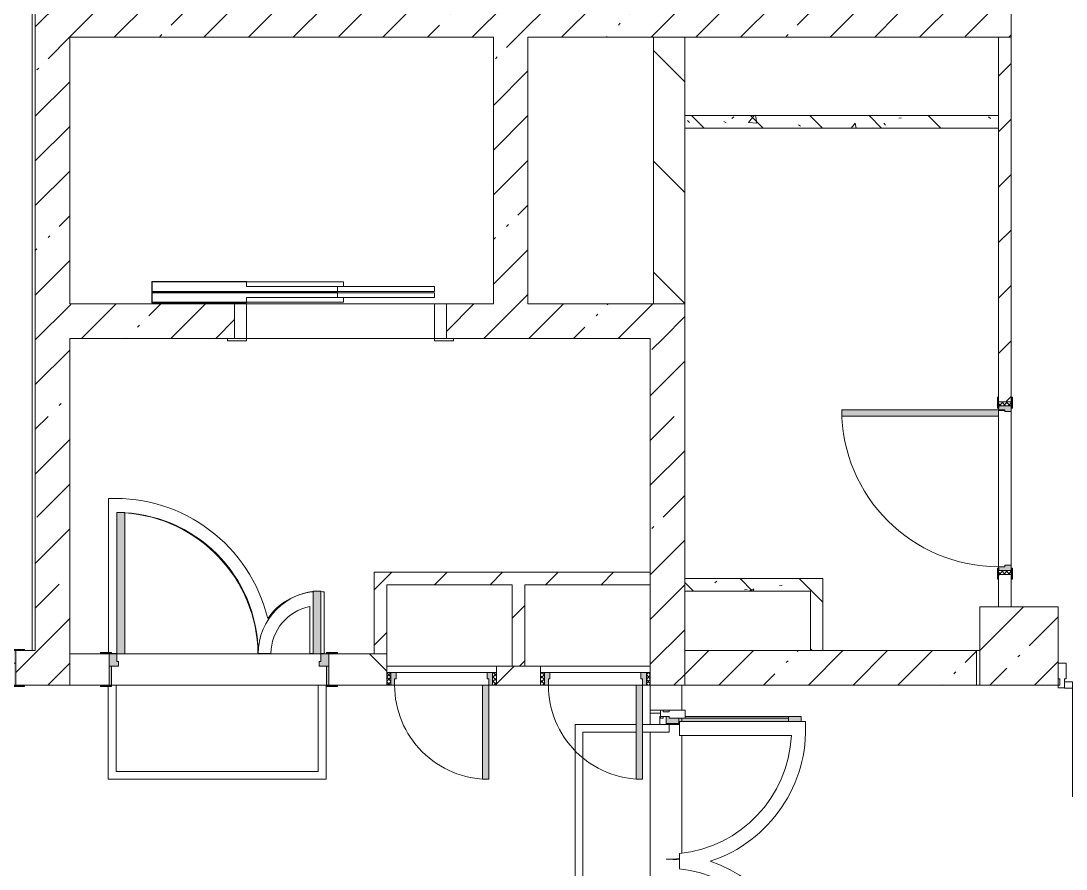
# Model space of a CAD drawing. Header units: millimetres. Extents: x -3245 to 186632, y -8553 to 29000.
# Drawn here: x 154110 to 160772, y 12227 to 17634 of the extents above; entities that cross this region are included whole.
import ezdxf

# ---------------------------------------------------------------- set-up
doc = ezdxf.new("R2010")
doc.units = ezdxf.units.MM
for name, color, linetype, lineweight, true_color in [('A-DETL-GENF-4', 7, 'Continuous', 5, 0xe2e2e2), ('A-DETL-GENF-5', 7, 'Continuous', 5, 0xaaaaaa), ('A-DOOR-2', 7, 'Continuous', 5, 0xaaaaaa), ('A-DOOR-3', 7, 'Continuous', 5, 0xe2e2e2), ('A-DOOR-FRAM-2', 7, 'Continuous', 5, 0xe2e2e2), ('A-DOOR-FRAM-3', 7, 'Continuous', 5, 0xaaaaaa), ('A-FLOR-2', 7, 'Continuous', 5, 0xaaaaaa), ('I-WALL-31', 7, 'Continuous', 5, 0x787878)]:
    doc.layers.add(name, color=color, linetype=linetype, lineweight=lineweight, true_color=true_color)
for name, color, linetype, lineweight in [('A-GLAZ-CWMG-4', 7, 'Continuous', 5), ('A-WALL', 7, 'Continuous', 9), ('I-WALL-29', 7, 'Continuous', 5), ('S-COLS-2', 7, 'Continuous', 5)]:
    doc.layers.add(name, color=color, linetype=linetype, lineweight=lineweight)
pattern_1 = [(45, (59622.45, 0), (-285.1231, 285.1231), []), (45, (59907.57, 0), (-285.1231, 285.1231), [504.031, -100.806, 16.764, -84.042])]
pattern_2 = [(135, (59622.45, 0), (-353.5534, -353.5534), [])]
pattern_3 = [(45, (59622.45, 0), (-176.7767, 176.7767), [])]
pattern_4 = [(135, (59622.45, 0), (-377.1708, -377.1708), [533.4, -88.9, 17.78, -88.9]), (135, (59622.45, 376.94), (-377.1708, -377.1708), []), (50, (59622.45, 0), (637.6445, -55.7866), [66.675, -733.425]), (355, (59622.45, 0), (-123.3494, 668.6992), [53.34, -586.74]), (100.451, (59675.6, -4.65), (514.299, 612.908), [56.665, -623.315]), (46.184, (59622.45, 177.8), (948.7764, -147.1497), [100.012, -1100.137]), (96.636, (59701.5, 165.5), (830.909, 865.997), [84.998, -934.973]), (351.184, (59622.45, 177.8), (830.918, 865.988), [80.01, -880.11]), (21, (59711.35, 133.35), (530.6506, -357.9283), [66.675, -733.425]), (326, (59711.35, 133.35), (216.308, 644.6585), [53.34, -586.74]), (71.451, (59755.6, 103.5), (746.9596, 286.7243), [56.665, -623.315]), (37.5, (59622.45, 0), (10.81053, 295.9426), [16.764, -562.864, 16.764, -578.866, -588.962]), (37.5, (59622.45, 0), (10.81053, 295.9426), [-1175.258, 16.764, -572.198]), (7.5, (59622.45, 0), (233.8692, 350.6318), [16.764, -322.834, 16.764, -549.529, -224.472]), (7.5, (59622.45, 0), (233.8692, 350.6318), [-905.891, 16.764, -207.708]), (327.5, (59424.2, 0), (474.5678, -20.0513), [16.764, -205.486, 16.764, -676.656, -920.115]), (327.5, (59424.2, 0), (474.5678, -20.0513), [-915.67, 16.764, -903.351]), (317.5, (59335.3, 0), (518.4522, 88.9934), [16.764, -272.161, 16.764, -443.738, -653.415]), (317.5, (59335.3, 0), (518.4522, 88.9934), [-749.427, 16.764, -636.651])]

# ---------------------------------------------------------------- blocks, each defined once
blk = doc.blocks.new('110_Дверь_СКБ_1Ст_Внутренняя1 - Д-3б_п_ 1100x2100h_много всего 2-32816779-2_4_1_птичка')
at = {"layer": 'A-DOOR-2'}
h = blk.add_hatch(dxfattribs=at)
h.set_pattern_fill('FP_159', color=256, style=0, pattern_type=2)
h.set_pattern_definition([(135, (1751.41, 104.685), (-14.14214, -14.14214), []), (225, (1751.41, 104.685), (14.14214, -14.14214), [])])
h.paths.add_polyline_path([(537.5, -40), (562.5, -40), (562.5, 40), (537.5, 40)])
at = {"layer": 'A-DOOR-3'}
h = blk.add_hatch(color=256, dxfattribs=at)
h.paths.add_polyline_path([(-512.5, 40), (-512.5, -40), (-477.5, -40), (-477.5, 0), (-487.5, 0), (-487.5, 40)])
h.paths.add_polyline_path([(502.5, 0), (502.5, -40), (537.5, -40), (537.5, 40), (512.5, 40), (512.5, 0)])
at = {"layer": 'A-DOOR-FRAM-2'}
for points in [[(472.5, 40), (512.5, 40), (512.5, 1040), (472.5, 1040)], [(-567.5, 40), (-497.5, 40), (-497.5, 48), (-567.5, 48)], [(522.5, 40), (592.5, 40), (592.5, 48), (522.5, 48)], [(-567.5, -48), (-497.5, -48), (-497.5, -40), (-567.5, -40)], [(522.5, -48), (592.5, -48), (592.5, -40), (522.5, -40)]]:
    blk.add_hatch(color=256, dxfattribs=at).paths.add_polyline_path(points)
at = {"layer": 'A-DOOR-FRAM-3'}
h = blk.add_hatch(dxfattribs=at)
h.set_pattern_fill('FP_160', color=256, style=0, pattern_type=2)
h.set_pattern_definition([(45, (-371.384, 104.685), (-14.1421, 14.1421), []), (135, (-371.384, 104.685), (-14.1421, -14.1421), [])])
h.paths.add_polyline_path([(-537.5, -40), (-512.5, -40), (-512.5, 40), (-537.5, 40)])
at = {"layer": 'A-DOOR-2'}
for p, q in [((512.5, 1040), (472.5, 1040)), ((472.5, 1040), (472.5, 40)), ((512.5, 40), (512.5, 1040)), ((472.5, 40), (512.5, 40))]:
    blk.add_line(p, q, dxfattribs=at)
blk.add_arc((512.5, 40), 1000, 90, 180, dxfattribs=at)
at = {"layer": 'A-DOOR-FRAM-3'}
for p, q in [((-497.5, 48), (-567.5, 48)), ((-567.5, 48), (-567.5, 40)), ((-567.5, 40), (-497.5, 40)), ((-512.5, 40), (-537.5, 40)), ((-537.5, 40), (-537.5, -40)), ((-487.5, 40), (-512.5, 40)), ((-512.5, 40), (-512.5, -40)), ((-512.5, -40), (-512.5, 40)), ((-497.5, 40), (-512.5, 40)), ((-512.5, 40), (-512.5, 39)), ((-512.5, 39), (-497.5, 39)), ((-497.5, 40), (-497.5, 48)), ((-497.5, 39), (-497.5, 40)), ((-487.5, 0), (-487.5, 40)), ((-477.5, 0), (-487.5, 0)), ((-477.5, -40), (-477.5, 0)), ((512.5, 0), (502.5, 0)), ((502.5, 0), (502.5, -40)), ((512.5, 40), (512.5, 0)), ((537.5, 40), (512.5, 40)), ((592.5, 48), (522.5, 48)), ((522.5, 48), (522.5, 40)), ((537.5, 40), (522.5, 40)), ((522.5, 40), (522.5, 39)), ((522.5, 40), (592.5, 40)), ((522.5, 39), (537.5, 39)), ((537.5, -40), (537.5, 40)), ((562.5, 40), (537.5, 40)), ((537.5, 40), (537.5, -40)), ((537.5, 39), (537.5, 40)), ((562.5, -40), (562.5, 40)), ((592.5, 40), (592.5, 48)), ((-497.5, -40), (-567.5, -40)), ((-567.5, -40), (-567.5, -48)), ((-567.5, -48), (-497.5, -48)), ((-537.5, -40), (-512.5, -40)), ((-497.5, -39), (-512.5, -39)), ((-512.5, -39), (-512.5, -40)), ((-512.5, -40), (-477.5, -40)), ((-512.5, -40), (-497.5, -40)), ((-497.5, -40), (-497.5, -39)), ((-497.5, -48), (-497.5, -40)), ((502.5, -40), (537.5, -40)), ((537.5, -39), (522.5, -39)), ((522.5, -39), (522.5, -40)), ((522.5, -40), (537.5, -40)), ((592.5, -40), (522.5, -40)), ((522.5, -40), (522.5, -48)), ((522.5, -48), (592.5, -48)), ((537.5, -40), (537.5, -39)), ((537.5, -40), (562.5, -40)), ((592.5, -48), (592.5, -40))]:
    blk.add_line(p, q, dxfattribs=at)
blk = doc.blocks.new('110_Дверь_СКБ_2Ст - Д-1_л_Лестничная клетка EIS60 2-32142534-2_4_1_птичка')
at = {"layer": 'A-DOOR-3'}
for points in [[(662.5, 110), (662.5, 1010), (612.5, 1010), (612.5, 110)], [(-587.5, 510), (-637.5, 510), (-637.5, 110), (-587.5, 110), (-587.5, 433.2)], [(712.5, 30), (697.5, 30), (697.5, -110), (712.5, -110), (712.5, -30.6)]]:
    blk.add_hatch(color=256, dxfattribs=at).paths.add_polyline_path(points)
h = blk.add_hatch(color=256, dxfattribs=at)
h.paths.add_polyline_path([(712.5, 110), (662.5, 110), (662.5, 60), (652.5, 60), (652.5, 30), (712.5, 30)])
h.paths.add_polyline_path([(-627.5, 30), (-627.5, 60), (-637.5, 60), (-637.5, 110), (-687.5, 110), (-687.5, 30)])
at = {"layer": 'A-DOOR-FRAM-2'}
for points in [[(-672.5, 110), (-672.5, 118), (-742.5, 118), (-742.5, 110)], [(767.5, 110), (767.5, 118), (697.5, 118), (697.5, 110)], [(-672.5, 30), (-687.5, 30), (-687.5, -110), (-672.5, -110), (-672.5, -30.6)], [(-672.5, -110), (-742.5, -110), (-742.5, -118), (-672.5, -118)], [(767.5, -118), (767.5, -110), (697.5, -110), (697.5, -118)]]:
    blk.add_hatch(color=256, dxfattribs=at).paths.add_polyline_path(points)
at = {"layer": 'A-DOOR-2'}
for p, q in [((662.5, 1010), (612.5, 1010)), ((612.5, 1010), (612.5, 110)), ((662.5, 110), (662.5, 1010)), ((-637.5, 510), (-637.5, 110)), ((-587.5, 510), (-637.5, 510)), ((-587.5, 110), (-587.5, 510)), ((-637.5, 110), (-587.5, 110)), ((612.5, 110), (662.5, 110))]:
    blk.add_line(p, q, dxfattribs=at)
for centre, radius, start, end in [((662.5, 110), 900, 90, 180), ((-637.5, 110), 400, 360, 90)]:
    blk.add_arc(centre, radius, start, end, dxfattribs=at)
at = {"layer": 'A-DOOR-FRAM-3'}
for p, q in [((-672.5, 118), (-742.5, 118)), ((-742.5, 118), (-742.5, 110)), ((-742.5, 110), (-672.5, 110)), ((-637.5, 110), (-687.5, 110)), ((-687.5, 110), (-687.5, 30)), ((-672.5, 110), (-672.5, 118)), ((-637.5, 60), (-637.5, 110)), ((662.5, 110), (662.5, 60)), ((712.5, 110), (662.5, 110)), ((767.5, 118), (697.5, 118)), ((697.5, 118), (697.5, 110)), ((697.5, 110), (767.5, 110)), ((712.5, 30), (712.5, 110)), ((767.5, 110), (767.5, 118)), ((-687.5, 30), (-627.5, 30)), ((-672.5, 30), (-687.5, 30)), ((-687.5, 30), (-687.5, -110)), ((-672.5, -110), (-672.5, 30)), ((-627.5, 60), (-637.5, 60)), ((-627.5, 30), (-627.5, 60)), ((662.5, 60), (652.5, 60)), ((652.5, 60), (652.5, 30)), ((652.5, 30), (712.5, 30)), ((712.5, 30), (697.5, 30)), ((697.5, 30), (697.5, -110)), ((712.5, -110), (712.5, 30)), ((-672.5, -110), (-742.5, -110)), ((-742.5, -110), (-742.5, -118)), ((-742.5, -118), (-672.5, -118)), ((-687.5, -110), (-672.5, -110)), ((-672.5, -118), (-672.5, -110)), ((697.5, -110), (712.5, -110)), ((767.5, -110), (697.5, -110)), ((697.5, -110), (697.5, -118)), ((697.5, -118), (767.5, -118)), ((767.5, -118), (767.5, -110))]:
    blk.add_line(p, q, dxfattribs=at)
blk = doc.blocks.new('110_Дверь_СКБ_2Ст - Д-3а 1450x2100h_Лестничная клетка из коридора-32352288-2_4_1_птичка')
at = {"layer": 'A-DOOR-3'}
for points in [[(-587.5, 100), (-587.5, 1000), (-637.5, 1000), (-637.5, 100)], [(662.5, 100), (662.5, 500), (612.5, 500), (612.5, 100)], [(712.5, -100), (712.5, 20), (697.5, 20), (697.5, -100)]]:
    blk.add_hatch(color=256, dxfattribs=at).paths.add_polyline_path(points)
h = blk.add_hatch(color=256, dxfattribs=at)
h.paths.add_polyline_path([(-627.5, 20), (-627.5, 50), (-637.5, 50), (-637.5, 100), (-687.5, 100), (-687.5, 20)])
h.paths.add_polyline_path([(712.5, 20), (712.5, 100), (662.5, 100), (662.5, 50), (652.5, 50), (652.5, 20)])
at = {"layer": 'A-DOOR-FRAM-2'}
for points in [[(-672.5, 100), (-672.5, 108), (-742.5, 108), (-742.5, 100)], [(767.5, 100), (767.5, 108), (697.5, 108), (697.5, 100)], [(-672.5, -100), (-672.5, 20), (-687.5, 20), (-687.5, -100)], [(-672.5, -108), (-672.5, -100), (-742.5, -100), (-742.5, -108)], [(767.5, -108), (767.5, -100), (697.5, -100), (697.5, -108)]]:
    blk.add_hatch(color=256, dxfattribs=at).paths.add_polyline_path(points)
at = {"layer": 'A-DOOR-2'}
for p, q in [((-637.5, 1000), (-637.5, 100)), ((-587.5, 1000), (-637.5, 1000)), ((-587.5, 100), (-587.5, 1000)), ((662.5, 500), (612.5, 500)), ((612.5, 500), (612.5, 100)), ((662.5, 100), (662.5, 500)), ((-637.5, 100), (-587.5, 100)), ((612.5, 100), (662.5, 100))]:
    blk.add_line(p, q, dxfattribs=at)
for centre, radius, start, end in [((-637.5, 100), 900, 0, 90), ((662.5, 100), 400, 90, 180)]:
    blk.add_arc(centre, radius, start, end, dxfattribs=at)
at = {"layer": 'A-DOOR-FRAM-3'}
for p, q in [((-672.5, 108), (-742.5, 108)), ((-742.5, 108), (-742.5, 100)), ((-742.5, 100), (-672.5, 100)), ((-637.5, 100), (-687.5, 100)), ((-687.5, 100), (-687.5, 20)), ((-672.5, 100), (-672.5, 108)), ((-637.5, 50), (-637.5, 100)), ((662.5, 100), (662.5, 50)), ((712.5, 100), (662.5, 100)), ((767.5, 108), (697.5, 108)), ((697.5, 108), (697.5, 100)), ((697.5, 100), (767.5, 100)), ((712.5, 20), (712.5, 100)), ((767.5, 100), (767.5, 108)), ((-687.5, 20), (-627.5, 20)), ((-672.5, 20), (-687.5, 20)), ((-687.5, 20), (-687.5, -100)), ((-672.5, -100), (-672.5, 20)), ((-627.5, 50), (-637.5, 50)), ((-627.5, 20), (-627.5, 50)), ((662.5, 50), (652.5, 50)), ((652.5, 50), (652.5, 20)), ((652.5, 20), (712.5, 20)), ((712.5, 20), (697.5, 20)), ((697.5, 20), (697.5, -100)), ((712.5, -100), (712.5, 20)), ((-672.5, -100), (-742.5, -100)), ((-742.5, -100), (-742.5, -108)), ((-742.5, -108), (-672.5, -108)), ((-687.5, -100), (-672.5, -100)), ((-672.5, -108), (-672.5, -100)), ((697.5, -100), (712.5, -100)), ((767.5, -100), (697.5, -100)), ((697.5, -100), (697.5, -108)), ((697.5, -108), (767.5, -108)), ((767.5, -108), (767.5, -100))]:
    blk.add_line(p, q, dxfattribs=at)
blk = doc.blocks.new('110_Дверь_СКБ_1Ст - д-18 700x2100h_Технический шкаф ЭОМ и СС-23698042-2_4_1_птичка')
at = {"layer": 'A-DOOR-2'}
h = blk.add_hatch(dxfattribs=at)
h.set_pattern_fill('FP_190', color=256, style=0, pattern_type=2)
h.set_pattern_definition([(135, (1951.41, 124.685), (-14.14214, -14.14214), []), (225, (1951.41, 124.685), (14.14214, -14.14214), [])])
h.paths.add_polyline_path([(362.5, 60), (337.5, 60), (337.5, -20), (362.5, -20)])
at = {"layer": 'A-DOOR-3'}
h = blk.add_hatch(color=256, dxfattribs=at)
h.paths.add_polyline_path([(312.5, 60), (312.5, 20), (302.5, 20), (302.5, -20), (337.5, -20), (337.5, 60)])
h.paths.add_polyline_path([(-287.5, 60), (-312.5, 60), (-312.5, -20), (-277.5, -20), (-277.5, 20), (-287.5, 20)])
at = {"layer": 'A-DOOR-FRAM-2'}
blk.add_hatch(color=256, dxfattribs=at).paths.add_polyline_path([(-247.5, 660), (-287.5, 660), (-287.5, 60), (-247.5, 60), (-247.5, 503.6)])
at = {"layer": 'A-DOOR-FRAM-3'}
h = blk.add_hatch(dxfattribs=at)
h.set_pattern_fill('FP_191', color=256, style=0, pattern_type=2)
h.set_pattern_definition([(45, (-171.384, 124.685), (-14.1421, 14.1421), []), (135, (-171.384, 124.685), (-14.1421, -14.1421), [])])
h.paths.add_polyline_path([(-312.5, 60), (-337.5, 60), (-337.5, -20), (-312.5, -20)])
at = {"layer": 'A-DOOR-2'}
for p, q in [((-287.5, 660), (-287.5, 60)), ((-247.5, 660), (-287.5, 660)), ((-247.5, 60), (-247.5, 660)), ((-287.5, 60), (-247.5, 60))]:
    blk.add_line(p, q, dxfattribs=at)
blk.add_arc((-287.5, 60), 600, 360, 90, dxfattribs=at)
at = {"layer": 'A-DOOR-FRAM-3'}
for p, q in [((-312.5, 60), (-337.5, 60)), ((-337.5, 60), (-337.5, -20)), ((-287.5, 60), (-312.5, 60)), ((-312.5, 60), (-312.5, -20)), ((-312.5, -20), (-312.5, 60)), ((-287.5, 20), (-287.5, 60)), ((-277.5, 20), (-287.5, 20)), ((-277.5, -20), (-277.5, 20)), ((-247.5, 60), (312.5, 60)), ((312.5, 20), (302.5, 20)), ((302.5, 20), (302.5, -20)), ((312.5, 60), (312.5, 20)), ((337.5, 60), (312.5, 60)), ((337.5, -20), (337.5, 60)), ((362.5, 60), (337.5, 60)), ((337.5, 60), (337.5, -20)), ((362.5, -20), (362.5, 60)), ((-337.5, -20), (-312.5, -20)), ((-312.5, -20), (-277.5, -20)), ((302.5, -20), (-277.5, -20)), ((302.5, -20), (337.5, -20)), ((337.5, -20), (362.5, -20))]:
    blk.add_line(p, q, dxfattribs=at)
blk = doc.blocks.new('BSC_Колонна _Прямоугольная - 500х500-17857564-2_4_1_птичка')
at = {"layer": 'S-COLS-2'}
h = blk.add_hatch(dxfattribs=at)
h.set_pattern_fill('FP_221', color=256, style=0, pattern_type=2)
h.set_pattern_definition([(45, (-100850, -13650), (-285.1231, 285.1231), []), (45, (-100564.88, -13650), (-285.1231, 285.1231), [504.031, -100.806, 16.764, -84.042])])
h.paths.add_polyline_path([(-250, -250), (250, -250), (250, 250), (-250, 250), (-250, -115.2)])
for p, q in [((250, 250), (-250, 250)), ((-250, 250), (-250, -250)), ((250, -250), (250, 250)), ((-250, -250), (250, -250))]:
    blk.add_line(p, q, dxfattribs=at)
blk = doc.blocks.new('DOR_Дверь лифта - 1350х2050h-19118285-2_4_1_птичка')
at = {"layer": 'A-DOOR-2'}
for p, q in [((-600, 125), (-720, 125)), ((-720, 125), (-720, 110)), ((-720, 110), (-600, 110)), ((-675, 110), (-675, -110)), ((-600, 110), (-675, 110)), ((-600, 110), (-600, 125)), ((600, 110), (-600, 110)), ((-600, 110), (-600, -110)), ((720, 125), (600, 125)), ((600, 125), (600, 110)), ((600, -110), (600, 110)), ((675, 110), (600, 110)), ((600, 110), (720, 110)), ((675, -110), (675, 110)), ((720, 110), (720, 125)), ((-675, -110), (-600, -110)), ((-600, -110), (600, -110)), ((-20, -120), (-20, -150)), ((600, -120), (-20, -120)), ((600, -110), (675, -110)), ((600, -150), (600, -120)), ((-600, -150), (-600, -180)), ((20, -150), (-600, -150)), ((-600, -180), (20, -180)), ((-600, -190), (-600, -220)), ((20, -190), (-600, -190)), ((-20, -150), (600, -150)), ((20, -180), (20, -150)), ((20, -220), (20, -190)), ((-600, -220), (20, -220)), ((-20, -220), (-20, -250)), ((600, -220), (-20, -220)), ((-20, -250), (600, -250)), ((600, -250), (600, -220))]:
    blk.add_line(p, q, dxfattribs=at)
at = {"layer": 'A-DOOR-FRAM-3'}
for p, q in [((600, -117), (600, -120)), ((1203, -117), (600, -117)), ((600, -120), (1200, -120)), ((1200, -120), (1200, -180)), ((1203, -183), (1203, -117)), ((1200, -180), (20, -180)), ((20, -180), (20, -183)), ((20, -183), (1203, -183)), ((1203, -187), (20, -187)), ((20, -187), (20, -190)), ((20, -190), (1200, -190)), ((1200, -190), (1200, -250)), ((1203, -253), (1203, -187)), ((600, -250), (600, -253)), ((1200, -250), (600, -250)), ((600, -253), (1203, -253))]:
    blk.add_line(p, q, dxfattribs=at)
blk = doc.blocks.new('Дверь_Витражная_остекление_ - ВВ-7 остекление-32349468-2_4_1_птичка')
at = {"layer": 'A-DETL-GENF-4'}
for points in [[(-860, -106.8), (-860, -880), (-837.2, -880), (-837.2, -106.8), (-815, -106.8), (-815, -20), (-860, -20)], [(865, -103.8), (877.8, -103.8), (877.8, -880), (910, -880), (910, -140), (900, -140), (900, -40), (910, -40), (910, -20), (865, -20)]]:
    blk.add_hatch(color=256, dxfattribs=at).paths.add_polyline_path(points)
at = {"layer": 'A-DETL-GENF-5'}
for p, q in [((-815, -20), (-860, -20)), ((-860, -880), (-860, -20)), ((-815, -20), (-860, -20)), ((-860, -20), (-860, -880)), ((-815, -106.8), (-815, -20)), ((-815, -106.8), (-815, -20)), ((865, -103.8), (865, -20)), ((865, -20), (865, -103.8)), ((-860, -100), (-815, -100)), ((-850, -800), (-850, -100)), ((-806, -106.8), (-806, -100)), ((900, -100), (865, -100)), ((900, -800), (900, -140)), ((910, -880), (910, -140)), ((910, -880), (910, -140)), ((-860, -800), (-837.2, -800)), ((910, -800), (877.8, -800)), ((-860, -880), (-837.2, -880)), ((-860, -880), (-837.2, -880)), ((910, -880), (877.8, -880)), ((877.8, -880), (910, -880))]:
    blk.add_line(p, q, dxfattribs=at)
at = {"layer": 'A-DOOR-2'}
for p, q in [((-910, 20), (-860, 20)), ((-910, -20), (-910, 20)), ((-860, 20), (-860, -20)), ((860, 20), (910, 20)), ((860, -20), (860, 20)), ((910, 20), (910, -20)), ((-860, -20), (-910, -20)), ((-860, -880), (-860, -20)), ((910, -20), (860, -20)), ((860, -103.8), (860, -39))]:
    blk.add_line(p, q, dxfattribs=at)
for centre, start, end in [((-860, -20), 354.22155, 0), ((860, -20), 180, 185.77845), ((-860, -20), 270, 271.54729)]:
    blk.add_arc(centre, 860, start, end, dxfattribs=at)
blk = doc.blocks.new('Прямоугольный импост - Импост структурный с накладкой - 160мм Темный-32348142-2_4_1_птичка')
at = {"layer": 'A-GLAZ-CWMG-4'}
for p, q in [((0, 17), (-50, 17)), ((-50, 17), (-50, 0)), ((-50, 0), (-40, 0)), ((-40, 0), (-40, -40)), ((-10, -40), (-10, 0)), ((-10, 0), (0, 0)), ((0, 0), (0, 17)), ((-40, -40), (-50, -40)), ((-50, -40), (-50, -140)), ((0, -40), (-10, -40)), ((0, -140), (0, -40)), ((-50, -140), (0, -140))]:
    blk.add_line(p, q, dxfattribs=at)
blk = doc.blocks.new('Дверь_Витражная_остекление_ - ВВ-22-32429667-2_4_1_птичка')
at = {"layer": 'A-DETL-GENF-4'}
for points in [[(-642.5, -710), (-642.5, -20), (-687.5, -20), (-687.5, -710)], [(737.5, -705), (737.5, -20), (692.5, -20), (692.5, -705)]]:
    blk.add_hatch(color=256, dxfattribs=at).paths.add_polyline_path(points)
at = {"layer": 'A-DETL-GENF-5'}
for p, q in [((-642.5, -20), (-687.5, -20)), ((-687.5, -710), (-687.5, -20)), ((-642.5, -20), (-687.5, -20)), ((-687.5, -20), (-687.5, -710)), ((-642.5, -710), (-642.5, -20)), ((-642.5, -710), (-642.5, -20)), ((692.5, -705), (692.5, -20)), ((692.5, -20), (692.5, -705)), ((737.5, -705), (737.5, -20)), ((737.5, -705), (737.5, -20)), ((-687.5, -100), (-642.5, -100)), ((-677.5, -630), (-677.5, -100)), ((-633.5, -630), (-633.5, -100)), ((683.5, -625), (683.5, -100)), ((737.5, -100), (692.5, -100)), ((727.5, -625), (727.5, -100)), ((-687.5, -630), (-642.5, -630)), ((737.5, -625), (692.5, -625)), ((-687.5, -710), (-642.5, -710)), ((-687.5, -710), (-642.5, -710)), ((737.5, -705), (692.5, -705)), ((692.5, -705), (737.5, -705))]:
    blk.add_line(p, q, dxfattribs=at)
at = {"layer": 'A-DOOR-2'}
for p, q in [((-737.5, 20), (-687.5, 20)), ((-737.5, -20), (-737.5, 20)), ((-687.5, 20), (-687.5, -20)), ((687.5, 20), (737.5, 20)), ((687.5, -20), (687.5, 20)), ((737.5, 20), (737.5, -20)), ((-687.5, -20), (-737.5, -20)), ((-687.5, -710), (-687.5, -20)), ((687.5, -705), (687.5, -20)), ((737.5, -20), (687.5, -20))]:
    blk.add_line(p, q, dxfattribs=at)
for centre, radius, start, end in [((-687.5, -20), 690, 270, 0), ((687.5, -20), 685, 180, 270)]:
    blk.add_arc(centre, radius, start, end, dxfattribs=at)
blk = doc.blocks.new('Прямоугольный импост - Импост структурный с накладкой - 160мм Темный-V262-2_4_1_птичка')
at = {"layer": 'A-GLAZ-CWMG-4'}
for p, q in [((0, 17), (-40, 17)), ((-10, -40), (-10, 0)), ((-10, 0), (0, 0)), ((0, 0), (0, 17)), ((-40, -40), (-50, -40)), ((-50, -40), (-50, -140)), ((-40, -20), (-40, -40)), ((0, -40), (-10, -40)), ((-50, -140), (0, -140))]:
    blk.add_line(p, q, dxfattribs=at)

msp = doc.modelspace()

# ---------------------------------------------------------------- hatches: boundary and pattern name
at = {"layer": 'I-WALL-29'}
h = msp.add_hatch(dxfattribs=at)
h.set_pattern_fill('FP_131', color=256, style=0, pattern_type=2)
h.set_pattern_definition(pattern_1)
h.paths.add_polyline_path([(158142.4, 17530), (160422.4, 17530), (160422.4, 17750), (154202.4, 17750), (154202.4, 17530), (157342.4, 17530)])
h = msp.add_hatch(dxfattribs=at)
h.set_pattern_fill('FP_131', color=256, style=0, pattern_type=2)
h.set_pattern_definition(pattern_1)
h.paths.add_polyline_path([(154422.4, 13620), (154422.4, 17530), (154202.4, 17530), (154202.4, 13620)])
h = msp.add_hatch(dxfattribs=at)
h.set_pattern_fill('FP_131', color=256, style=0, pattern_type=2)
h.set_pattern_definition(pattern_1)
h.paths.add_polyline_path([(157342.4, 15830), (157342.4, 17530), (157122.4, 17530), (157122.4, 15830)])
h = msp.add_hatch(dxfattribs=at)
h.set_pattern_fill('FP_134', color=256, style=0, pattern_type=2)
h.set_pattern_definition(pattern_2)
h.paths.add_polyline_path([(158342.4, 15830), (158342.4, 17530), (158142.4, 17530), (158142.4, 15830)])
h = msp.add_hatch(dxfattribs=at)
h.set_pattern_fill('FP_135', color=256, style=0, pattern_type=2)
h.set_pattern_definition(pattern_3)
h.paths.add_polyline_path([(160369.6, 13900), (160422.4, 13900), (160422.4, 14105), (160342.4, 14105), (160342.4, 13900)])
h.paths.add_polyline_path([(160422.4, 15205), (160422.4, 17530), (160342.4, 17530), (160342.4, 15205)])
h = msp.add_hatch(dxfattribs=at)
h.set_pattern_fill('FP_131', color=256, style=0, pattern_type=2)
h.set_pattern_definition(pattern_1)
h.paths.add_polyline_path([(154422.4, 15610), (155472.4, 15610), (155472.4, 15830), (154422.4, 15830)])
h.paths.add_polyline_path([(158122.4, 15610), (158342.4, 15610), (158342.4, 15830), (156822.4, 15830), (156822.4, 15610)])
h = msp.add_hatch(dxfattribs=at)
h.set_pattern_fill('FP_131', color=256, style=0, pattern_type=2)
h.set_pattern_definition(pattern_1)
h.paths.add_polyline_path([(158122.4, 13400), (158342.4, 13400), (158342.4, 15610), (158122.4, 15610), (158122.4, 13480)])
h = msp.add_hatch(dxfattribs=at)
h.set_pattern_fill('FP_135', color=256, style=0, pattern_type=2)
h.set_pattern_definition(pattern_3)
h.paths.add_polyline_path([(156442.4, 13600), (156442.4, 14120), (156362.4, 14120), (156362.4, 13600)])
h = msp.add_hatch(dxfattribs=at)
h.set_pattern_fill('FP_135', color=256, style=0, pattern_type=2)
h.set_pattern_definition(pattern_3)
h.paths.add_polyline_path([(157322.4, 14040), (158122.4, 14040), (158122.4, 14120), (156442.4, 14120), (156442.4, 14040), (157242.4, 14040)])
h = msp.add_hatch(dxfattribs=at)
h.set_pattern_fill('FP_135', color=256, style=0, pattern_type=2)
h.set_pattern_definition(pattern_3)
h.paths.add_polyline_path([(157322.4, 13520), (157322.4, 14040), (157242.4, 14040), (157242.4, 13520)])
h = msp.add_hatch(dxfattribs=at)
h.set_pattern_fill('FP_131', color=256, style=0, pattern_type=2)
h.set_pattern_definition(pattern_1)
h.paths.add_polyline_path([(154132.4, 13400), (154422.4, 13400), (154422.4, 13620), (154077.4, 13620), (154077.4, 13400)])
h.paths.add_polyline_path([(152652.4, 13400), (152677.4, 13400), (152677.4, 13620), (152652.4, 13620), (152652.4, 13534.8)])
h = msp.add_hatch(dxfattribs=at)
h.set_pattern_fill('FP_134', color=256, style=0, pattern_type=2)
h.set_pattern_definition(pattern_2)
h.paths.add_polyline_path([(156072.4, 13400), (156442.4, 13400), (156442.4, 13600), (156072.4, 13600), (156072.4, 13520)])
h.paths.add_polyline_path([(154472.4, 13400), (154672.4, 13400), (154672.4, 13600), (154422.4, 13600), (154422.4, 13400)])
h = msp.add_hatch(dxfattribs=at)
h.set_pattern_fill('FP_131', color=256, style=0, pattern_type=2)
h.set_pattern_definition(pattern_1)
h.paths.add_polyline_path([(158651.4, 13400), (160202.4, 13400), (160202.4, 13620), (158342.4, 13620), (158342.4, 13400)])
h = msp.add_hatch(dxfattribs=at)
h.set_pattern_fill('FP_224', color=256, style=0, pattern_type=2)
h.set_pattern_definition([(45, (59622.45, 0), (-427.6843, 427.6843), []), (45, (59907.6, 0), (-427.6843, 427.6843), [])])
h.paths.add_polyline_path([(157422.4, 13400), (157422.4, 13520), (157142.4, 13520), (157142.4, 13400)])
at = {"layer": 'I-WALL-31'}
h = msp.add_hatch(dxfattribs=at)
h.set_pattern_fill('FP_142', color=256, style=0, pattern_type=2)
h.set_pattern_definition(pattern_4)
h.paths.add_polyline_path([(160342.4, 16950), (160342.4, 17030), (158342.4, 17030), (158342.4, 16950), (158651.4, 16950)])
h = msp.add_hatch(dxfattribs=at)
h.set_pattern_fill('FP_142', color=256, style=0, pattern_type=2)
h.set_pattern_definition(pattern_4)
h.paths.add_polyline_path([(159142.4, 14000), (159222.4, 14000), (159222.4, 14080), (158342.4, 14080), (158342.4, 14000), (158651.4, 14000)])
h = msp.add_hatch(dxfattribs=at)
h.set_pattern_fill('FP_142', color=256, style=0, pattern_type=2)
h.set_pattern_definition(pattern_4)
h.paths.add_polyline_path([(159222.4, 13620), (159222.4, 14000), (159142.4, 14000), (159142.4, 13620)])

# ---------------------------------------------------------------- linework, layer by layer
at = {"layer": 'A-FLOR-2'}
for p, q in [((154181.4, 13620), (154181.4, 17750)), ((160382.4, 15150), (160342.4, 15150)), ((154668.9, 14589.2), (154668.9, 13608)), ((156043, 13601.1), (156043, 13994.7)), ((155953, 13900.9), (155953, 13601.1)), ((154687.4, 13601.1), (154722.4, 13601.1)), ((155621.3, 13601.1), (155704.4, 13601.1)), ((155953, 13601.1), (155972.4, 13601.1)), ((156022.4, 13601.1), (156043, 13601.1)), ((160202.4, 13620), (160222.4, 13620)), ((154666.9, 13392), (154666.9, 12800)), ((154716.9, 13400), (154687.4, 13400)), ((154716.9, 12850), (154716.9, 13400)), ((156056.2, 13400), (156006.2, 13400)), ((156006.2, 13400), (156006.2, 12850)), ((156056.2, 12800), (156056.2, 13400)), ((160222.4, 13400), (160202.4, 13400)), ((158186.4, 13221.2), (158122.4, 13221.2)), ((157642.4, 13150), (157642.4, 11481.2)), ((158032.4, 13150), (157642.4, 13150)), ((158183.4, 13150), (158072.4, 13150)), ((158242.4, 13150), (158223.4, 13150)), ((158242.4, 13100), (158242.4, 13150)), ((159110.9, 13167.8), (158307.3, 13167.8)), ((158307.3, 13167.8), (158307.3, 13078)), ((157692.4, 11531.2), (157692.4, 13100)), ((157692.4, 13100), (158032.4, 13100)), ((158072.4, 13100), (158242.4, 13100)), ((158307.3, 13078), (159021.3, 13078)), ((154666.9, 12800), (156056.2, 12800)), ((156006.2, 12850), (154716.9, 12850)), ((158308.8, 12327), (158308.8, 12228.6))]:
    msp.add_line(p, q, dxfattribs=at)
for centre, radius, start, end in [((154711.4, 13590.1), 1000, 13.54971, 92.43764), ((154711.4, 13590.1), 910, 0.6926, 86.14974), ((156009.4, 13601.1), 395, 95.37122, 145.57769), ((156009.4, 13601.1), 395, 85.12655, 88.10651), ((156009.4, 13601.1), 305, 100.66451, 180), ((158227.3, 13117.8), 885, 288.26618, 3.23877), ((158227.3, 13117.8), 795, 275.8832, 357.13064), ((158227.3, 11452.8), 870, 360, 71.40745), ((158227.3, 11452.8), 780, 6.57701, 84.00325)]:
    msp.add_arc(centre, radius, start, end, dxfattribs=at)
at = {"layer": 'A-WALL'}
for p, q in [((158342.4, 17530), (158142.4, 17530)), ((160422.4, 17530), (160342.4, 17530)), ((158342.4, 17030), (158342.4, 16950)), ((160342.4, 16950), (160342.4, 17030)), ((158142.4, 15830), (158342.4, 15830)), ((158122.4, 14040), (158122.4, 14120)), ((158342.4, 14080), (158342.4, 14000)), ((156362.4, 13600), (156442.4, 13600)), ((159142.4, 13620), (159222.4, 13620)), ((157242.4, 13520), (157322.4, 13520))]:
    msp.add_line(p, q, dxfattribs=at)
at = {"layer": 'I-WALL-29'}
for p, q in [((160422.4, 15235), (160422.4, 20755)), ((154202.4, 17750), (154202.4, 13620)), ((154422.4, 15830), (154422.4, 17530)), ((154422.4, 17530), (157122.4, 17530)), ((157122.4, 17530), (157122.4, 15830)), ((157342.4, 17530), (158142.4, 17530)), ((157342.4, 15830), (157342.4, 17530)), ((158142.4, 17530), (158142.4, 15830)), ((158342.4, 17530), (160342.4, 17530)), ((158342.4, 17030), (158342.4, 17530)), ((160342.4, 17530), (160342.4, 17030)), ((160342.4, 17030), (158342.4, 17030)), ((158342.4, 16950), (160342.4, 16950)), ((158342.4, 14080), (158342.4, 16950)), ((160342.4, 16950), (160342.4, 15235)), ((155472.4, 15830), (154422.4, 15830)), ((155472.4, 15610), (155472.4, 15830)), ((157122.4, 15830), (156822.4, 15830)), ((156822.4, 15830), (156822.4, 15610)), ((158142.4, 15830), (157342.4, 15830)), ((154422.4, 15610), (155472.4, 15610)), ((154422.4, 15610), (154422.4, 13400)), ((156822.4, 15610), (158122.4, 15610)), ((158122.4, 15610), (158122.4, 14120)), ((160422.4, 15145), (160422.4, 14165)), ((160342.4, 14155), (160342.4, 15115)), ((156362.4, 14120), (156362.4, 13600)), ((158122.4, 14120), (156362.4, 14120)), ((159222.4, 14080), (158342.4, 14080)), ((159222.4, 13620), (159222.4, 14080)), ((160342.4, 14075), (160342.4, 13900)), ((160422.4, 13900), (160422.4, 14075)), ((156442.4, 13480), (156442.4, 14040)), ((156442.4, 14040), (157242.4, 14040)), ((157242.4, 14040), (157242.4, 13520)), ((157322.4, 14040), (158122.4, 14040)), ((157322.4, 13520), (157322.4, 14040)), ((158122.4, 14040), (158122.4, 13480)), ((158342.4, 14000), (159142.4, 14000)), ((158342.4, 13400), (158342.4, 14000)), ((159142.4, 14000), (159142.4, 13620)), ((154202.4, 13620), (154132.4, 13620)), ((154617.4, 13600), (154422.4, 13600)), ((154772.4, 13600), (155972.4, 13600)), ((156362.4, 13600), (156127.4, 13600)), ((159142.4, 13620), (158342.4, 13620)), ((160202.4, 13620), (159222.4, 13620)), ((160202.4, 13400), (160202.4, 13620)), ((156442.4, 13520), (157242.4, 13520)), ((157142.4, 13520), (157142.4, 13480)), ((157322.4, 13520), (158122.4, 13520)), ((157422.4, 13480), (157422.4, 13520)), ((154132.4, 13400), (154422.4, 13400)), ((154422.4, 13400), (154617.4, 13400)), ((156006.2, 13400), (154716.9, 13400)), ((156127.4, 13400), (156442.4, 13400)), ((157142.4, 13400), (157422.4, 13400)), ((158342.4, 13400), (158122.4, 13400)), ((158122.4, 13400), (158122.4, 13150)), ((158322.4, 13240), (158322.4, 13400)), ((158342.4, 13400), (160202.4, 13400)), ((158122.4, 13240), (158322.4, 13240)), ((158322.4, 13190), (158322.4, 13167.8)), ((158122.4, 11531.2), (158122.4, 13100)), ((158322.4, 13078), (158322.4, 12329.3))]:
    msp.add_line(p, q, dxfattribs=at)

# ---------------------------------------------------------------- block references
at = {"layer": 'A-DOOR-2'}
for name, p, rotation in [('DOR_Дверь лифта - 1350х2050h-19118285-2_4_1_птичка', (156147.4, 15720), 180), ('110_Дверь_СКБ_1Ст_Внутренняя1 - Д-3б_п_ 1100x2100h_много всего 2-32816779-2_4_1_птичка', (160382.4, 14642.5), 90), ('110_Дверь_СКБ_1Ст - д-18 700x2100h_Технический шкаф ЭОМ и СС-23698042-2_4_1_птичка', (156804.9, 13460), 180), ('110_Дверь_СКБ_1Ст - д-18 700x2100h_Технический шкаф ЭОМ и СС-23698042-2_4_1_птичка', (157784.9, 13460), 180), ('Дверь_Витражная_остекление_ - ВВ-7 остекление-32349468-2_4_1_птичка', (158203.4, 12290), 89.99999999999993)]:
    msp.add_blockref(name, p, dxfattribs=dict(at, rotation=rotation))
for name, p in [('110_Дверь_СКБ_2Ст - Д-1_л_Лестничная клетка EIS60 2-32142534-2_4_1_птичка', (153364.9, 13510)), ('110_Дверь_СКБ_2Ст - Д-3а 1450x2100h_Лестничная клетка из коридора-32352288-2_4_1_птичка', (155359.9, 13500)), ('Дверь_Витражная_остекление_ - ВВ-22-32429667-2_4_1_птичка', (161499.9, 13400))]:
    msp.add_blockref(name, p, dxfattribs=at)
at = {"layer": 'A-GLAZ-CWMG-4'}
for name, p, rotation in [('Прямоугольный импост - Импост структурный с накладкой - 160мм Темный-V262-2_4_1_птичка', (160722.4, 13400), 180), ('Прямоугольный импост - Импост структурный с накладкой - 160мм Темный-32348142-2_4_1_птичка', (158203.4, 13240), 89.99999999999993)]:
    msp.add_blockref(name, p, dxfattribs=dict(at, rotation=rotation))
at = {"layer": 'S-COLS-2'}
msp.add_blockref('BSC_Колонна _Прямоугольная - 500х500-17857564-2_4_1_птичка', (160472.4, 13650), dxfattribs=at)

doc.saveas('drawing.dxf')
